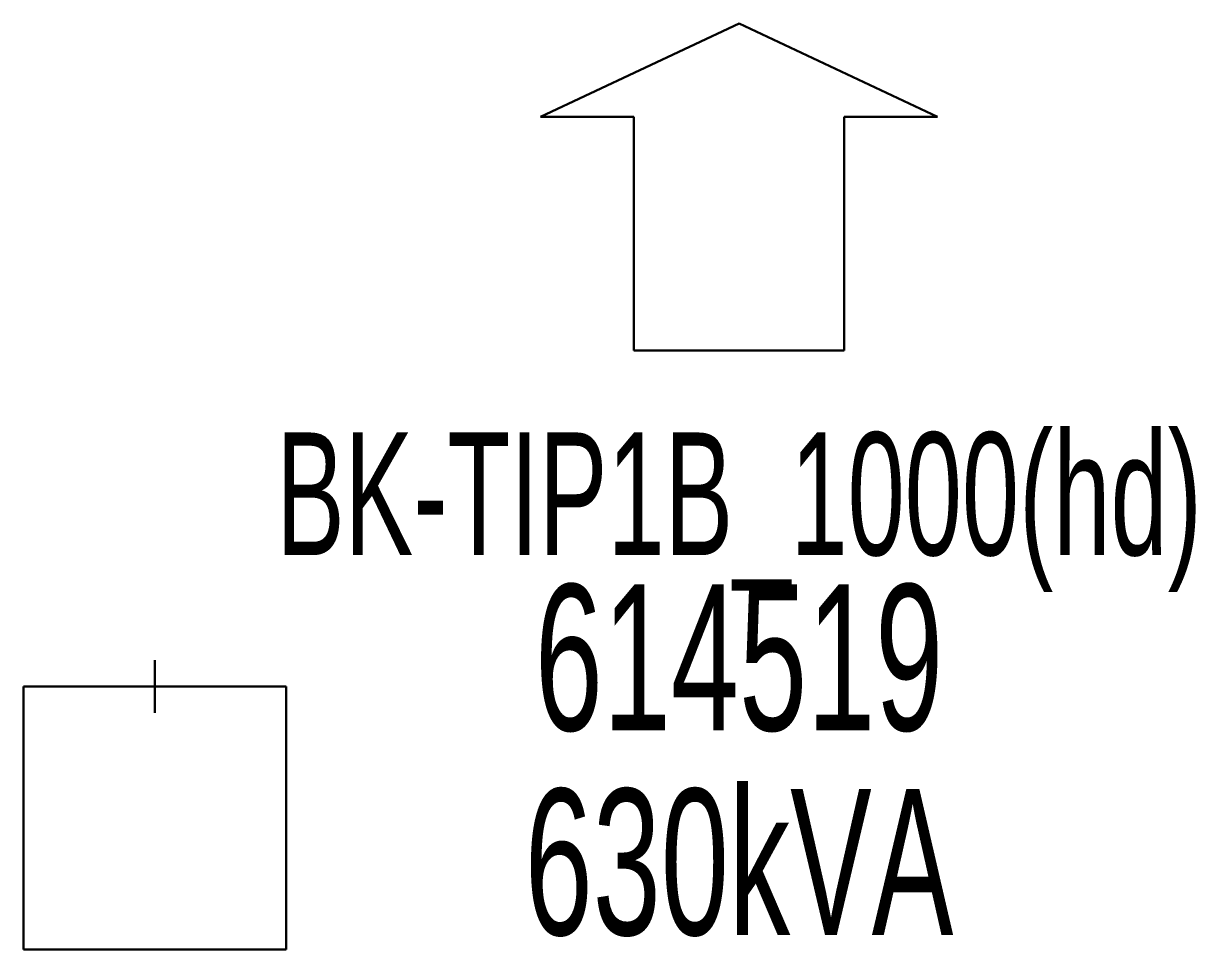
# Model space of a CAD drawing. Header units: millimetres. Extents: x 415613 to 418320, y 4041404 to 4044577.
# Drawn here: x 416641.8 to 416661.86, y 4042660.79 to 4042676.64 of the extents above; entities that cross this region are included whole.
import ezdxf
from ezdxf.enums import TextEntityAlignment as Align

# ---------------------------------------------------------------- set-up
doc = ezdxf.new("R2010")
doc.units = ezdxf.units.MM
doc.layers.add('TRAFO_MEVCUT', color=5, linetype='Continuous', lineweight=30)
doc.styles.get("Standard").update_dxf_attribs({"font": 'Arial'})

# ---------------------------------------------------------------- blocks, each defined once
blk = doc.blocks.new('MEV_BINA_KARE')
at = {"layer": 'TRAFO_MEVCUT', "linetype": 'Continuous'}
for p, q in [((0, 1.8), (0, 2.7)), ((-2.25, -2.25), (-2.25, 2.25)), ((-2.25, 2.25), (2.25, 2.25)), ((2.25, 2.25), (2.25, -2.25)), ((2.25, -2.25), (-2.25, -2.25))]:
    blk.add_line(p, q, dxfattribs=at)
blk = doc.blocks.new('MEV_BETKOSK')
at = {"layer": 'TRAFO_MEVCUT', "linetype": 'Continuous'}
for p, q in [((-3.4, 2), (0, 3.6)), ((0, 3.6), (3.4, 2)), ((-1.8, 2), (-3.4, 2)), ((-1.8, -2), (-1.8, 2)), ((3.4, 2), (1.8, 2)), ((1.8, 2), (1.8, -2)), ((1.8, -2), (-1.8, -2))]:
    blk.add_line(p, q, dxfattribs=at)

msp = doc.modelspace()

# ---------------------------------------------------------------- block references
at = {"layer": 'TRAFO_MEVCUT'}
for name, p in [('MEV_BETKOSK', (416654.048, 4042673.040712)), ('MEV_BINA_KARE', (416644.048, 4042663.040712))]:
    msp.add_blockref(name, p, dxfattribs=at)

# ---------------------------------------------------------------- texts
at = {"layer": 'TRAFO_MEVCUT', "width": 0.6}
for s, height, p in [('BK-TIP1B_1000(hd)', 2.1, (416654.048, 4042667.540712)), ('614519', 2.5, (416654.048, 4042664.540712)), ('630kVA', 2.5, (416654.048, 4042661.040712))]:
    msp.add_text(s, height=height, dxfattribs=at).set_placement(p, align=Align.CENTER)

doc.saveas('drawing.dxf')
